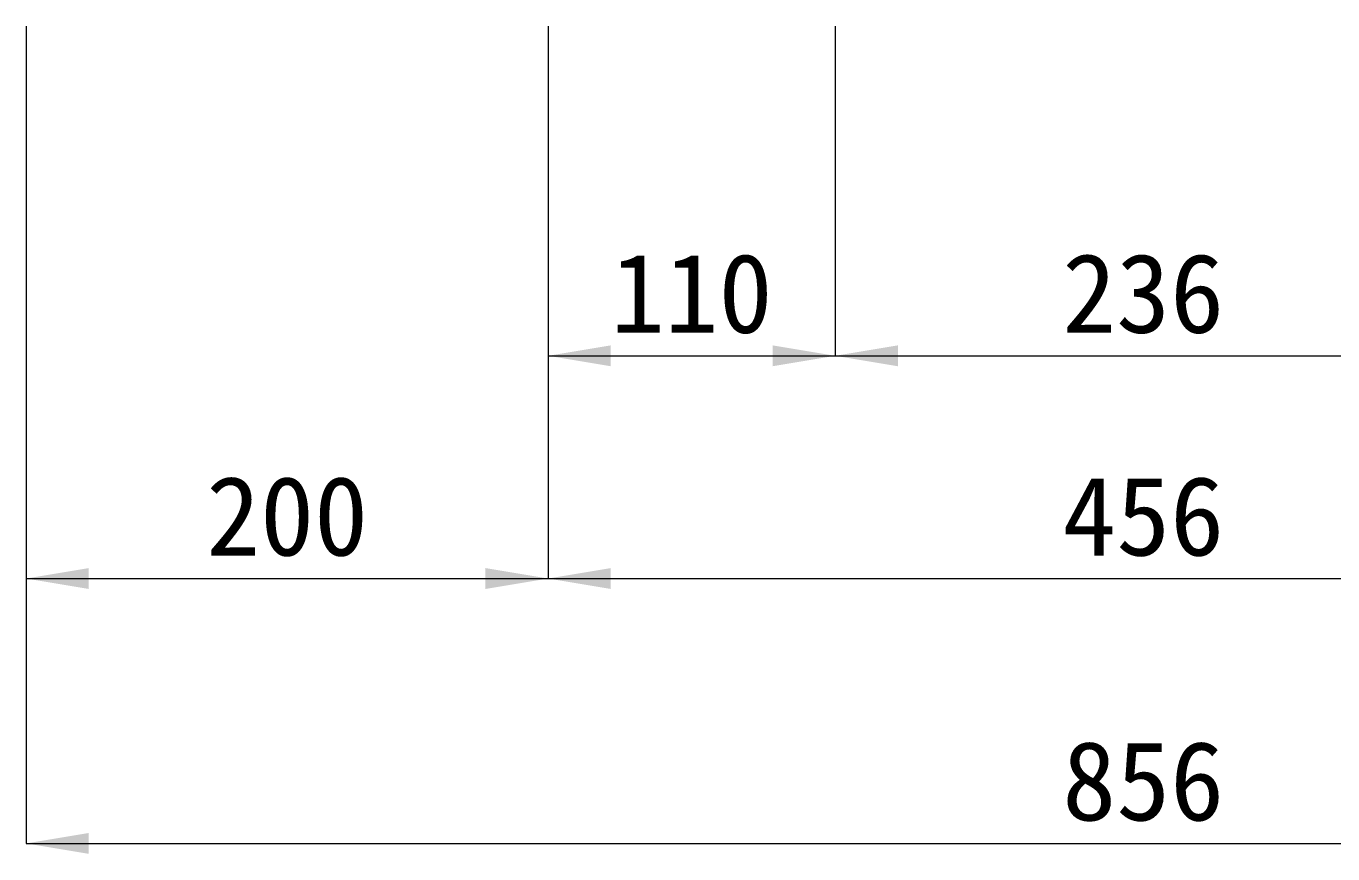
# Model space of a CAD drawing. Units: millimetres at full size. Extents: x 190759 to 276146, y -52712 to -16236.
# Drawn here: x 214227 to 214728, y -30937 to -30619 of the extents above; entities that cross this region are included whole.
import ezdxf
from ezdxf.enums import TextEntityAlignment as Align

# ---------------------------------------------------------------- set-up
doc = ezdxf.new("R2010")
doc.units = ezdxf.units.MM
doc.header["$LTSCALE"] = 18
doc.layers.add('寸法線', color=7, linetype='Continuous', lineweight=9)
doc.styles.add('ＭＳ ゴシック', font='')
doc.styles.get('ＭＳ ゴシック').set_extended_font_data('MS Gothic')

# ---------------------------------------------------------------- blocks, each defined once
blk = doc.blocks.new('filled_arrow')
at = {"color": 0, "linetype": 'Continuous', "lineweight": -2}
blk.add_solid([(7.5, 1.25), (0, 0), (7.5, -1.25)], dxfattribs=at)

msp = doc.modelspace()

# ---------------------------------------------------------------- linework, layer by layer
at = {"layer": '寸法線'}
for p, q in [((214227.21, -30619.35), (214227.21, -30831.03)), ((214227.21, -30619.35), (214227.21, -30932.54)), ((214427.21, -30619.35), (214427.21, -30745.68)), ((214427.21, -30619.35), (214427.21, -30831.03)), ((214427.21, -30619.35), (214427.21, -30831.03)), ((214537.2, -30619.35), (214537.2, -30745.68)), ((214537.2, -30619.35), (214537.2, -30745.68)), ((214427.21, -30745.68), (214537.2, -30745.68)), ((214537.2, -30745.68), (214773.2, -30745.68)), ((214227.21, -30831.03), (214427.21, -30831.03)), ((214427.21, -30831.03), (214883.2, -30831.03)), ((214227.21, -30932.54), (215083.2, -30932.54))]:
    msp.add_line(p, q, dxfattribs=at)

# ---------------------------------------------------------------- block references
at = {"layer": '寸法線', "xscale": 3.2, "yscale": 3.2}
for p in [(214427.21, -30745.68), (214537.2, -30745.68), (214227.21, -30831.03), (214427.21, -30831.03), (214227.21, -30932.54)]:
    msp.add_blockref('filled_arrow', p, dxfattribs=at)
at = {"layer": '寸法線', "xscale": 3.2, "yscale": 3.2, "rotation": 180}
for p in [(214537.2, -30745.68), (214427.21, -30831.03)]:
    msp.add_blockref('filled_arrow', p, dxfattribs=at)

# ---------------------------------------------------------------- texts
at = {"layer": '寸法線', "style": 'ＭＳ ゴシック'}
for s, p in [('110', (214482.21, -30721.68)), ('236', (214655.2, -30721.68)), ('200', (214327.21, -30807.03)), ('456', (214655.21, -30807.03)), ('856', (214655.21, -30908.54))]:
    msp.add_text(s, height=30.38, dxfattribs=at).set_placement(p, align=Align.MIDDLE_CENTER)

doc.saveas('drawing.dxf')
